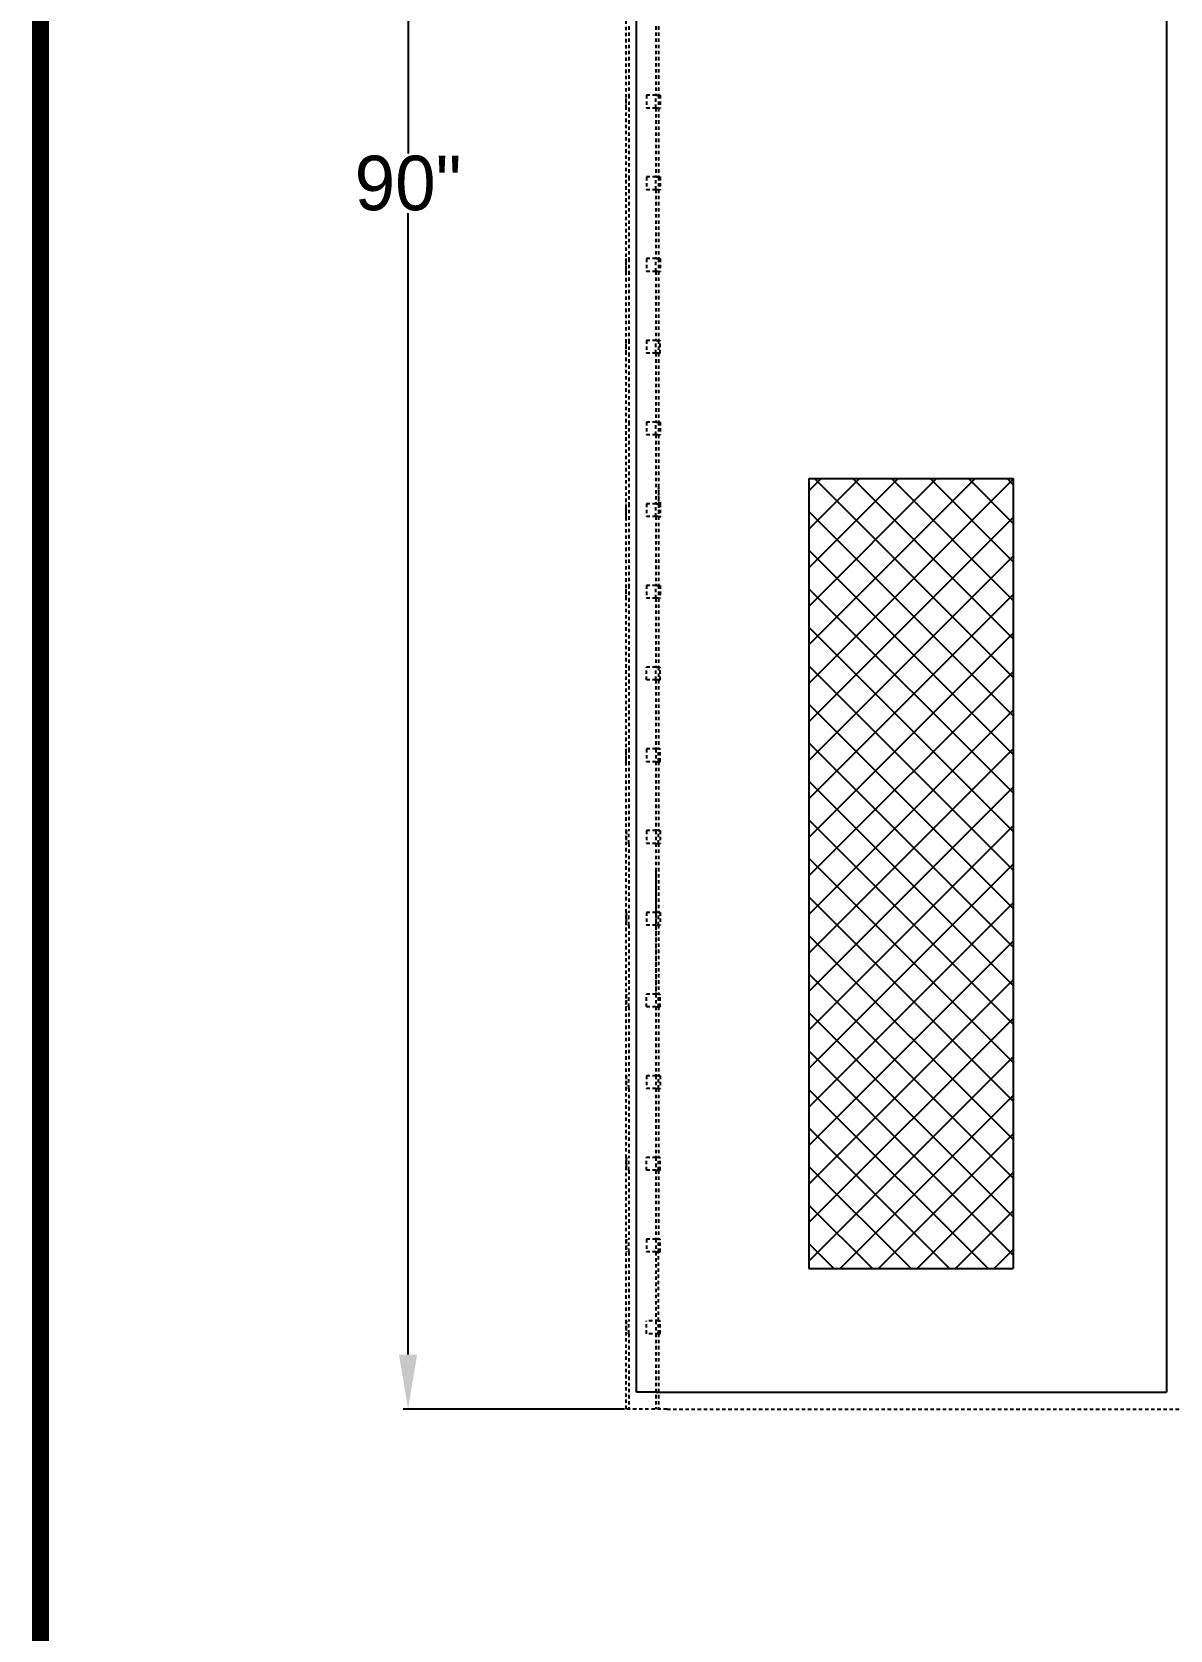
# Model space of a CAD drawing. Header units: inches. Extents: x 6 to 369, y -225 to 2.
# Drawn here: x 5.8 to 47.6, y -110.1 to -51.4 of the extents above; entities that cross this region are included whole.
import ezdxf

# ---------------------------------------------------------------- set-up
doc = ezdxf.new("R2010")
doc.units = ezdxf.units.IN
doc.header["$MEASUREMENT"] = 0
doc.linetypes.add('HIDDEN2', pattern=[0.1875, 0.125, -0.0625])
for name, color, linetype in [('Cabinet', 253, 'HIDDEN2'), ('D', 3, 'Continuous'), ('DIM', 7, 'Continuous')]:
    doc.layers.add(name, color=color, linetype=linetype)
doc.styles.add('S1', font='TXT')
doc.dimstyles.new('IMPERIAL', dxfattribs={"dimtxt": 2, "dimasz": 2, "dimexe": 0.18, "dimexo": 0.063, "dimgap": 0.09, "dimtad": 0, "dimtih": 1, "dimtoh": 1, "dimdec": 4, "dimzin": 0, "dimdsep": 46, "dimlunit": 5, "dimtxsty": 'S1', "dimcen": 0.09, "dimadec": 0, "dimazin": 0, "dimtfac": 1, "dimtdec": 4, "dimtofl": 0, "dimtmove": 2, "dimatfit": 3, "dimfxl": 0, "dimtolj": 1, "dimtzin": 0, "dimarcsym": 0})

# ---------------------------------------------------------------- blocks, each defined once
blk = doc.blocks.new('*D25')
at = {"layer": 'Defpoints', "color": 0}
for p in [(27.638, -11.998), (19.631, -101.998), (27.638, -101.998)]:
    blk.add_point(p, dxfattribs=at)
at = {"layer": 'DIM', "color": 0, "lineweight": -2}
for p, q in [((27.575, -11.998), (19.451, -11.998)), ((19.631, -13.998), (19.631, -55.908)), ((19.631, -99.998), (19.631, -58.088)), ((27.575, -101.998), (19.451, -101.998))]:
    blk.add_line(p, q, dxfattribs=at)
at = {"layer": 'DIM', "color": 0}
for points in [[(19.298, -13.998), (19.965, -13.998), (19.631, -11.998)], [(19.298, -99.998), (19.965, -99.998), (19.631, -101.998)]]:
    blk.add_solid(points, dxfattribs=at)
at = {"layer": 'DIM', "color": 0, "insert": (19.631, -56.998), "char_height": 2, "attachment_point": 5, "style": 'S1'}
blk.add_mtext('\\A1;90"', dxfattribs=at)

msp = doc.modelspace()

# ---------------------------------------------------------------- hatches: boundary and pattern name
at = {"layer": 'D'}
h = msp.add_hatch(dxfattribs=at)
h.set_pattern_fill('ANSI37', scale=8, style=0)
h.set_pattern_definition([(45, (-69.272, -116.7529), (-0.707107, 0.707107), []), (135, (-69.272, -116.7529), (-0.707107, -0.707107), [])])
h.paths.add_polyline_path([(34.34947, -96.84066), (41.84947, -96.84066), (41.84947, -67.84066), (34.34947, -67.84066)])

# ---------------------------------------------------------------- linework, layer by layer
at = {"color": 7, "const_width": 0.62869}
msp.add_lwpolyline([(369.01659, -224.81253), (369.01659, 1.98747), (6.13659, 1.98747), (6.13659, -224.81253)], close=True, dxfattribs=at)
at = {"layer": 'Cabinet', "color": 7, "linetype": 'HIDDEN2'}
for p, q in [((27.63816, -101.99835), (27.63816, -11.99835)), ((27.73191, -51.23285), (27.73191, -53.76385)), ((28.73191, -51.23285), (28.73191, -53.76385)), ((28.82566, -51.23285), (28.82566, -53.76385)), ((27.63816, -54.23285), (27.63816, -53.76385)), ((27.73191, -53.76385), (27.73191, -54.23285)), ((28.73191, -53.76385), (28.38816, -53.76385)), ((28.38816, -53.76385), (28.38816, -54.23285)), ((28.73191, -53.76385), (28.82566, -53.76385)), ((28.73191, -54.23285), (28.73191, -53.76385)), ((28.82566, -53.76385), (28.82566, -54.23285)), ((28.82566, -53.76385), (28.88816, -53.76385)), ((28.88816, -53.76385), (28.88816, -54.23285)), ((27.73191, -54.23285), (27.73191, -56.76385)), ((28.73191, -54.23285), (28.38816, -54.23285)), ((28.73191, -54.23285), (28.73191, -56.76385)), ((28.82566, -54.23285), (28.73191, -54.23285)), ((28.82566, -54.23285), (28.82566, -56.76385)), ((28.82566, -54.23285), (28.88816, -54.23285)), ((27.63816, -57.23285), (27.63816, -56.76385)), ((27.73191, -56.76385), (27.73191, -57.23285)), ((28.73191, -56.76385), (28.38816, -56.76385)), ((28.38816, -56.76385), (28.38816, -57.23285)), ((28.73191, -57.23285), (28.73191, -56.76385)), ((28.73191, -56.76385), (28.82566, -56.76385)), ((28.82566, -56.76385), (28.82566, -57.23285)), ((28.82566, -56.76385), (28.88816, -56.76385)), ((28.88816, -56.76385), (28.88816, -57.23285)), ((27.73191, -57.23285), (27.73191, -59.76385)), ((28.73191, -57.23285), (28.38816, -57.23285)), ((28.73191, -57.23285), (28.73191, -59.76385)), ((28.82566, -57.23285), (28.73191, -57.23285)), ((28.82566, -57.23285), (28.82566, -59.76385)), ((28.82566, -57.23285), (28.82566, -57.23285)), ((28.82566, -57.23285), (28.88816, -57.23285)), ((27.63816, -60.23285), (27.63816, -59.76385)), ((27.73191, -59.76385), (27.73191, -60.23285)), ((28.73191, -59.76385), (28.38816, -59.76385)), ((28.38816, -59.76385), (28.38816, -60.23285)), ((28.73191, -59.76385), (28.82566, -59.76385)), ((28.73191, -60.23285), (28.73191, -59.76385)), ((28.82566, -59.76385), (28.82566, -60.23285)), ((28.82566, -59.76385), (28.88816, -59.76385)), ((28.88816, -59.76385), (28.88816, -60.23285)), ((27.73191, -60.23285), (27.73191, -62.76385)), ((28.73191, -60.23285), (28.38816, -60.23285)), ((28.73191, -60.23285), (28.73191, -62.76385)), ((28.82566, -60.23285), (28.73191, -60.23285)), ((28.82566, -60.23285), (28.82566, -62.76385)), ((28.82566, -60.23285), (28.88816, -60.23285)), ((27.63816, -63.23285), (27.63816, -62.76385)), ((27.73191, -62.76385), (27.73191, -63.23285)), ((28.73191, -62.76385), (28.38816, -62.76385)), ((28.38816, -62.76385), (28.38816, -63.23285)), ((28.73191, -62.76385), (28.82566, -62.76385)), ((28.73191, -63.23285), (28.73191, -62.76385)), ((28.82566, -62.76385), (28.82566, -63.23285)), ((28.82566, -62.76385), (28.82566, -62.76385)), ((28.82566, -62.76385), (28.88816, -62.76385)), ((28.88816, -63.23285), (28.88816, -62.76385)), ((27.73191, -63.23285), (27.73191, -65.76385)), ((28.73191, -63.23285), (28.38816, -63.23285)), ((28.73191, -63.23285), (28.73191, -65.76385)), ((28.82566, -63.23285), (28.73191, -63.23285)), ((28.82566, -63.23285), (28.82566, -65.76385)), ((28.82566, -63.23285), (28.88816, -63.23285)), ((27.63816, -66.23285), (27.63816, -65.76385)), ((27.73191, -65.76385), (27.73191, -66.23285)), ((27.73191, -66.23285), (27.73191, -68.76385)), ((28.73191, -65.76385), (28.38816, -65.76385)), ((28.38816, -65.76385), (28.38816, -66.23285)), ((28.73191, -66.23285), (28.38816, -66.23285)), ((28.73191, -65.76385), (28.82566, -65.76385)), ((28.73191, -66.23285), (28.73191, -65.76385)), ((28.73191, -66.23285), (28.73191, -68.76385)), ((28.82566, -66.23285), (28.73191, -66.23285)), ((28.82566, -65.76385), (28.82566, -66.23285)), ((28.82566, -65.76385), (28.88816, -65.76385)), ((28.82566, -66.23285), (28.82566, -68.76385)), ((28.82566, -66.23285), (28.88816, -66.23285)), ((28.88816, -65.76385), (28.88816, -66.23285)), ((28.82566, -68.10785), (28.82566, -69.48285)), ((27.63816, -69.23285), (27.63816, -68.76385)), ((27.73191, -68.76385), (27.73191, -69.23285)), ((28.73191, -68.76385), (28.38816, -68.76385)), ((28.38816, -68.76385), (28.38816, -69.23285)), ((28.73191, -69.23285), (28.73191, -68.76385)), ((28.73191, -68.76385), (28.82566, -68.76385)), ((28.82566, -68.73285), (28.92566, -68.73285)), ((28.82566, -68.76385), (28.82566, -69.23285)), ((28.82566, -68.76385), (28.88816, -68.76385)), ((28.88816, -68.76385), (28.88816, -69.23285)), ((27.73191, -69.23285), (27.73191, -71.76385)), ((28.73191, -69.23285), (28.38816, -69.23285)), ((28.73191, -69.23285), (28.73191, -71.76385)), ((28.82566, -69.23285), (28.73191, -69.23285)), ((28.82566, -69.23285), (28.82566, -71.76385)), ((28.82566, -69.23285), (28.88816, -69.23285)), ((28.82566, -69.23285), (28.92566, -69.23285)), ((27.63816, -72.23285), (27.63816, -71.76385)), ((27.73191, -71.76385), (27.73191, -72.23285)), ((28.73191, -71.76385), (28.38816, -71.76385)), ((28.38816, -71.76385), (28.38816, -72.23285)), ((28.73191, -72.23285), (28.73191, -71.76385)), ((28.73191, -71.76385), (28.82566, -71.76385)), ((28.82566, -71.76385), (28.82566, -72.23285)), ((28.82566, -71.76385), (28.88816, -71.76385)), ((28.88816, -71.76385), (28.88816, -72.23285)), ((27.73191, -72.23285), (27.73191, -74.76385)), ((28.73191, -72.23285), (28.38816, -72.23285)), ((28.73191, -72.23285), (28.73191, -74.76385)), ((28.82566, -72.23285), (28.73191, -72.23285)), ((28.82566, -72.23285), (28.82566, -74.76385)), ((28.82566, -72.23285), (28.88816, -72.23285)), ((27.63816, -75.23285), (27.63816, -74.76385)), ((27.73191, -74.76385), (27.73191, -75.23285)), ((28.73191, -74.76385), (28.38816, -74.76385)), ((28.38816, -75.23285), (28.38816, -74.76385)), ((28.73191, -75.23285), (28.73191, -74.76385)), ((28.73191, -74.76385), (28.82566, -74.76385)), ((28.82566, -74.76385), (28.82566, -75.23285)), ((28.82566, -74.76385), (28.88816, -74.76385)), ((28.88816, -75.23285), (28.88816, -74.76385)), ((27.73191, -75.23285), (27.73191, -77.76385)), ((28.73191, -75.23285), (28.38816, -75.23285)), ((28.73191, -75.23285), (28.73191, -77.76385)), ((28.82566, -75.23285), (28.73191, -75.23285)), ((28.82566, -75.23285), (28.82566, -77.76385)), ((28.82566, -75.23285), (28.88816, -75.23285)), ((27.63816, -78.23285), (27.63816, -77.76385)), ((27.73191, -77.76385), (27.73191, -78.23285)), ((28.73191, -77.76385), (28.38816, -77.76385)), ((28.38816, -77.76385), (28.38816, -78.23285)), ((28.73191, -77.76385), (28.73191, -78.23285)), ((28.82566, -77.76385), (28.73191, -77.76385)), ((28.82566, -78.23285), (28.82566, -77.76385)), ((28.82566, -77.76385), (28.88816, -77.76385)), ((28.88816, -78.23285), (28.88816, -77.76385)), ((27.73191, -78.23285), (27.73191, -80.76385)), ((28.73191, -78.23285), (28.38816, -78.23285)), ((28.73191, -78.23285), (28.73191, -80.76385)), ((28.73191, -78.23285), (28.82566, -78.23285)), ((28.82566, -78.23285), (28.82566, -80.76385)), ((28.82566, -78.23285), (28.88816, -78.23285)), ((27.63816, -80.76385), (27.63816, -81.23285)), ((27.73191, -81.23285), (27.73191, -80.76385)), ((28.73191, -80.76385), (28.38816, -80.76385)), ((28.38816, -80.76385), (28.38816, -81.23285)), ((28.73191, -80.76385), (28.73191, -81.23285)), ((28.82566, -80.76385), (28.73191, -80.76385)), ((28.82566, -81.23285), (28.82566, -80.76385)), ((28.82566, -80.76385), (28.88816, -80.76385)), ((28.88816, -80.76385), (28.88816, -81.23285)), ((27.73191, -81.23285), (27.73191, -83.76385)), ((28.73191, -81.23285), (28.38816, -81.23285)), ((28.73191, -81.23285), (28.73191, -83.76385)), ((28.73191, -81.23285), (28.82566, -81.23285)), ((28.82566, -81.23285), (28.82566, -83.76385)), ((28.82566, -81.23285), (28.88816, -81.23285)), ((28.73191, -82.26385), (28.73191, -86.76385)), ((27.63816, -83.76385), (27.63816, -84.23285)), ((27.73191, -84.23285), (27.73191, -83.76385)), ((28.73191, -83.76385), (28.38816, -83.76385)), ((28.38816, -83.76385), (28.38816, -84.23285)), ((28.73191, -83.76385), (28.73191, -84.23285)), ((28.82566, -83.76385), (28.73191, -83.76385)), ((28.82566, -84.23285), (28.82566, -83.76385)), ((28.82566, -83.76385), (28.88816, -83.76385)), ((28.88816, -83.76385), (28.88816, -84.23285)), ((27.73191, -84.23285), (27.73191, -86.76385)), ((28.73191, -84.23285), (28.38816, -84.23285)), ((28.73191, -84.23285), (28.73191, -86.76385)), ((28.73191, -84.23285), (28.82566, -84.23285)), ((28.82566, -84.23285), (28.82566, -86.76385)), ((28.82566, -84.23285), (28.88816, -84.23285)), ((27.63816, -86.76385), (27.63816, -87.23285)), ((27.73191, -87.23285), (27.73191, -86.76385)), ((28.73191, -86.76385), (28.38816, -86.76385)), ((28.38816, -87.23285), (28.38816, -86.76385)), ((28.73191, -86.76385), (28.73191, -87.23285)), ((28.82566, -86.76385), (28.73191, -86.76385)), ((28.82566, -87.23285), (28.82566, -86.76385)), ((28.82566, -86.76385), (28.88816, -86.76385)), ((28.88816, -87.23285), (28.88816, -86.76385)), ((27.73191, -87.23285), (27.73191, -89.76385)), ((28.73191, -87.23285), (28.38816, -87.23285)), ((28.73191, -87.23285), (28.73191, -89.76385)), ((28.73191, -87.23285), (28.82566, -87.23285)), ((28.82566, -87.23285), (28.82566, -89.76385)), ((28.82566, -87.23285), (28.88816, -87.23285)), ((27.63816, -89.76385), (27.63816, -90.23285)), ((27.73191, -90.23285), (27.73191, -89.76385)), ((28.73191, -89.76385), (28.38816, -89.76385)), ((28.38816, -89.76385), (28.38816, -90.23285)), ((28.73191, -89.76385), (28.73191, -90.23285)), ((28.82566, -89.76385), (28.73191, -89.76385)), ((28.82566, -90.23285), (28.82566, -89.76385)), ((28.82566, -89.76385), (28.88816, -89.76385)), ((28.88816, -89.76385), (28.88816, -90.23285)), ((27.73191, -90.23285), (27.73191, -92.76385)), ((28.73191, -90.23285), (28.38816, -90.23285)), ((28.73191, -90.23285), (28.73191, -92.76385)), ((28.73191, -90.23285), (28.82566, -90.23285)), ((28.82566, -90.23285), (28.82566, -92.76385)), ((28.82566, -90.23285), (28.88816, -90.23285)), ((27.63816, -92.76385), (27.63816, -93.23285)), ((27.73191, -93.23285), (27.73191, -92.76385)), ((27.73191, -93.23285), (27.73191, -95.76385)), ((28.73191, -92.76385), (28.38816, -92.76385)), ((28.38816, -93.23285), (28.38816, -92.76385)), ((28.73191, -93.23285), (28.38816, -93.23285)), ((28.73191, -92.76385), (28.73191, -93.23285)), ((28.82566, -92.76385), (28.73191, -92.76385)), ((28.73191, -93.23285), (28.73191, -95.76385)), ((28.73191, -93.23285), (28.82566, -93.23285)), ((28.82566, -93.23285), (28.82566, -92.76385)), ((28.82566, -92.76385), (28.88816, -92.76385)), ((28.82566, -93.23285), (28.82566, -95.76385)), ((28.82566, -93.23285), (28.88816, -93.23285)), ((28.88816, -93.23285), (28.88816, -92.76385)), ((27.63816, -95.76385), (27.63816, -96.23285)), ((27.73191, -96.23285), (27.73191, -95.76385)), ((28.73191, -95.76385), (28.38816, -95.76385)), ((28.38816, -95.76385), (28.38816, -96.23285)), ((28.73191, -95.76385), (28.73191, -96.23285)), ((28.82566, -95.76385), (28.73191, -95.76385)), ((28.82566, -96.23285), (28.82566, -95.76385)), ((28.82566, -95.76385), (28.88816, -95.76385)), ((28.88816, -96.23285), (28.88816, -95.76385)), ((27.73191, -96.23285), (27.73191, -98.76385)), ((28.73191, -96.23285), (28.38816, -96.23285)), ((28.73191, -96.23285), (28.73191, -98.76385)), ((28.73191, -96.23285), (28.82566, -96.23285)), ((28.82566, -98.76385), (28.82566, -96.23285)), ((28.82566, -96.23285), (28.88816, -96.23285)), ((27.63816, -98.76385), (27.63816, -99.23285)), ((27.73191, -99.23285), (27.73191, -98.76385)), ((28.38816, -99.23285), (28.38816, -98.76385)), ((28.82566, -98.76385), (28.38816, -98.76385)), ((28.73191, -98.76385), (28.73191, -99.23285)), ((28.82566, -99.23285), (28.82566, -98.76385)), ((28.82566, -98.76385), (28.88816, -98.76385)), ((28.88816, -99.23285), (28.88816, -98.76385)), ((27.73191, -99.23285), (27.73191, -101.99835)), ((28.82566, -99.23285), (28.38816, -99.23285)), ((28.73191, -99.23285), (28.73191, -101.99835)), ((28.82566, -99.23285), (28.82566, -101.99835)), ((28.82566, -99.23285), (28.88816, -99.23285)), ((29.13816, -101.99835), (27.63816, -101.99835)), ((27.63816, -101.99835), (27.63816, -101.99835)), ((29.13816, -101.99835), (87.02061, -101.99835))]:
    msp.add_line(p, q, dxfattribs=at)
at = {"layer": 'D', "color": 7}
for p, q in [((47.48191, -12.62335), (47.48191, -101.37335)), ((28.01316, -101.37335), (28.01316, -13.24835)), ((34.34947, -67.84066), (34.34947, -96.84066)), ((34.34947, -67.84066), (41.84947, -67.84066)), ((41.84947, -67.84066), (41.84947, -96.84066)), ((34.34947, -96.84066), (41.84947, -96.84066)), ((28.73191, -101.37335), (28.01316, -101.37335)), ((28.73191, -101.37335), (47.48191, -101.37335))]:
    msp.add_line(p, q, dxfattribs=at)

# ---------------------------------------------------------------- dimensions: what is measured, and where the dimension line sits
at = {"layer": 'DIM', "color": 7}
dim = msp.add_linear_dim(base=(19.63127, -101.99835), p1=(27.63816, -11.99835), p2=(27.63816, -101.99835), angle=90, dimstyle='IMPERIAL', override={"dimpost": '"'}, dxfattribs=at)
dim.commit()
dim.dimension.update_dxf_attribs({"geometry": '*D25', "text_midpoint": (19.63127, -56.99835)})

doc.saveas('drawing.dxf')
